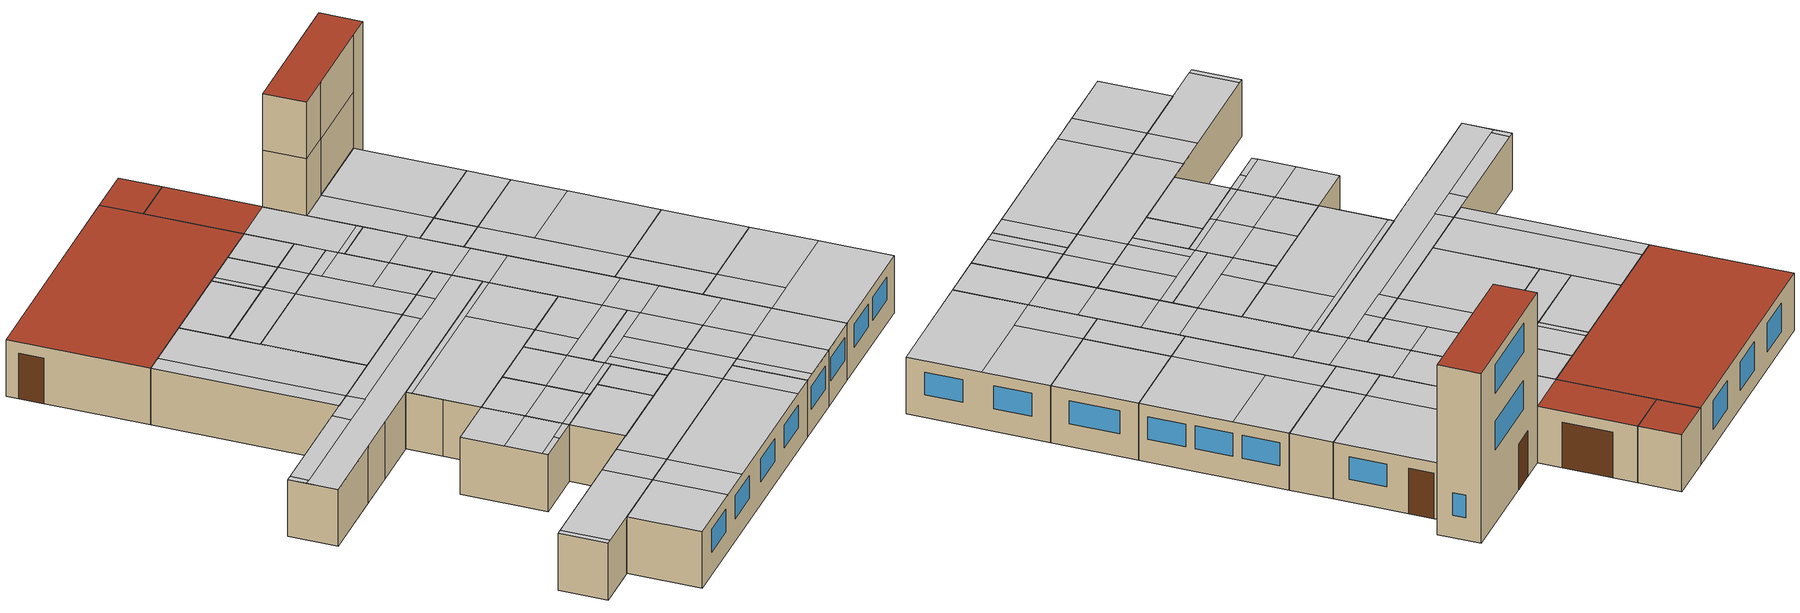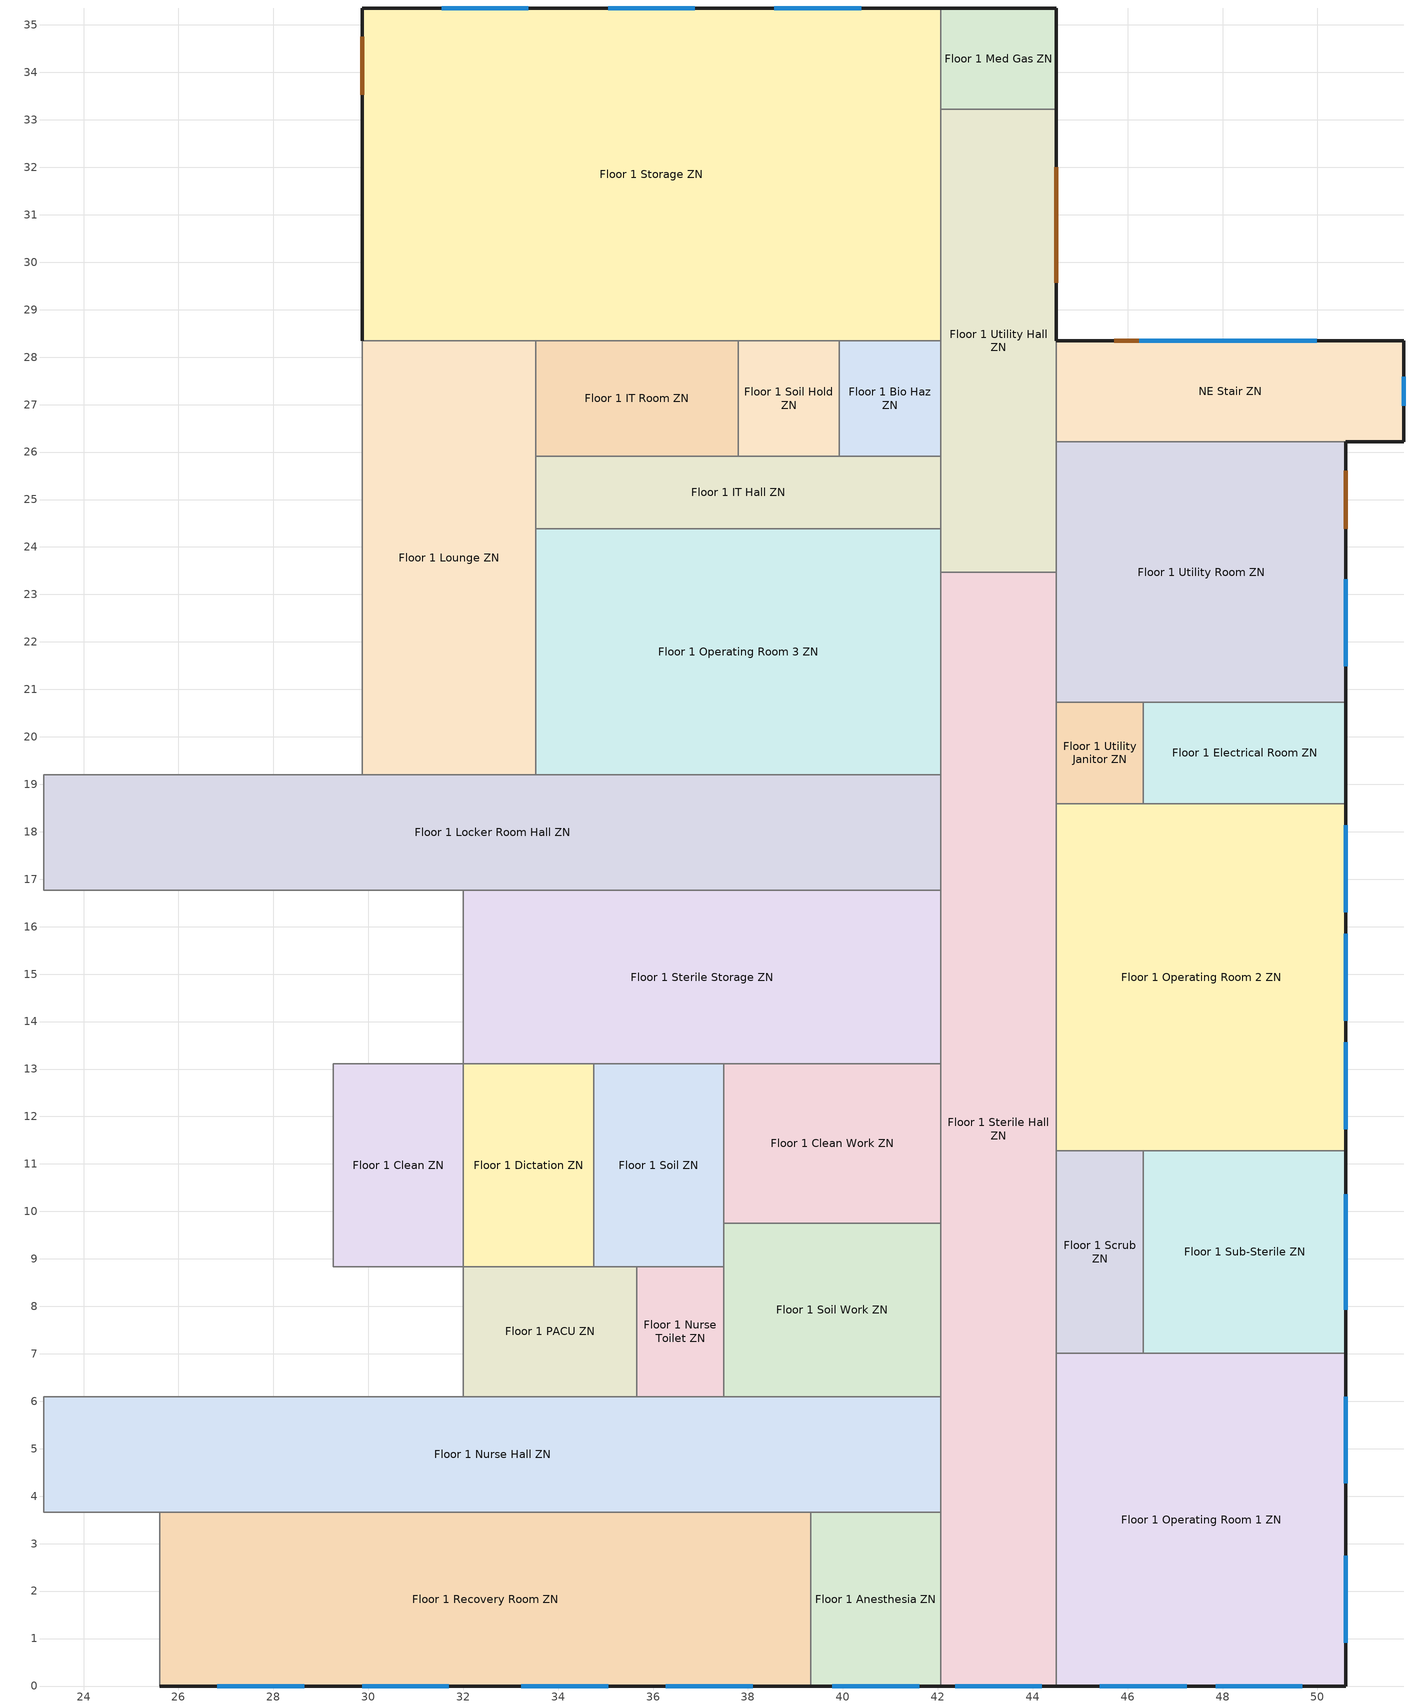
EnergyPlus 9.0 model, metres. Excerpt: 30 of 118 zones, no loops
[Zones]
Floor 1 Anesthesia ZN
 floor ground (Basement Floor F: 1.26 Perim: 2.74 Area: 10.03): 42.06,3.66 42.06,0 39.32,0 39.32,3.66 z0
 wall outside (Typical Insulated Steel Framed Exterior Wall R-8.06): 39.32,0 42.06,0 z0:3.05
 wall to Floor 1 Nurse Hall ZN (Typical Interior Wall): 42.06,3.66 39.32,3.66 z0:3.05
 wall to Floor 1 Recovery Room ZN (Typical Interior Wall): 39.32,3.66 39.32,0 z0:3.05
 wall to Floor 1 Sterile Hall ZN (Typical Interior Wall): 42.06,0 42.06,3.66 z0:3.05
 window (U 0.72 SHGC 0.25 Sgl Ref-B-M Tint 6mm): 39.78,0 41.61,0 z1.22:2.44
 ceiling to Floor 2 Exam 4 ZN (Typical Interior Ceiling): 42.06,0 42.06,3.66 39.93,3.66 39.93,0 z3.05
 ceiling to Floor 2 Exam Hall 3 ZN (Typical Interior Ceiling): 39.93,0 39.93,3.66 39.32,3.66 39.32,0 z3.05
Floor 1 Bio Haz ZN
 floor ground (Basement Floor F: 1.26 Perim: 0.0 Area: 5.2): 42.06,28.35 42.06,25.91 39.93,25.91 39.93,28.35 z0
 wall to Floor 1 Utility Hall ZN (Typical Interior Wall): 42.06,25.91 42.06,28.35 z0:3.05
 wall to Floor 1 Soil Hold ZN (Typical Interior Wall): 39.93,28.35 39.93,25.91 z0:3.05
 wall to Floor 1 Storage ZN (Typical Interior Wall): 42.06,28.35 39.93,28.35 z0:3.05
 wall to Floor 1 IT Hall ZN (Typical Interior Wall): 39.93,25.91 42.06,25.91 z0:3.05
 ceiling to Floor 2 Exam 6 ZN (Typical Interior Ceiling): 42.06,25.91 42.06,28.35 39.93,28.35 39.93,25.91 z3.05
Floor 1 Clean Work ZN
 floor ground (Basement Floor F: 1.26 Perim: 0.0 Area: 15.33): 42.06,13.11 42.06,9.75 37.49,9.75 37.49,13.11 z0
 wall to Floor 1 Soil ZN (Typical Interior Wall): 37.49,13.11 37.49,9.75 z0:3.05
 wall to Floor 1 Sterile Hall ZN (Typical Interior Wall): 42.06,9.75 42.06,13.11 z0:3.05
 wall to Floor 1 Soil Work ZN (Typical Interior Wall): 37.49,9.75 42.06,9.75 z0:3.05
 wall to Floor 1 Sterile Storage ZN (Typical Interior Wall): 42.06,13.11 37.49,13.11 z0:3.05
 ceiling to Floor 2 Reception Hall ZN (Typical Interior Ceiling): 42.06,9.75 42.06,10.97 37.49,10.97 37.49,9.75 z3.05
 ceiling to Floor 2 Scheduling 1 ZN (Typical Interior Ceiling): 42.06,10.97 42.06,13.11 39.01,13.11 39.01,10.97 z3.05
 ceiling to Floor 2 X-Ray ZN (Typical Interior Ceiling): 39.01,10.97 39.01,13.11 37.49,13.11 37.49,10.97 z3.05
Floor 1 Clean ZN
 floor ground (Basement Floor F: 1.26 Perim: 0.0 Area: 11.71): 32,13.11 32,8.84 29.26,8.84 29.26,13.11 z0
 wall to Floor 1 Nourishment ZN (Typical Interior Wall): 29.26,13.11 29.26,8.84 z0:3.05
 wall to Floor 1 Dictation ZN (Typical Interior Wall): 32,8.84 32,13.11 z0:3.05
 wall to Floor 1 Nurse Station ZN (Typical Interior Wall): 29.26,8.84 32,8.84 z0:3.05
 wall to Floor 1 Humid ZN (Typical Interior Wall): 32,13.11 29.26,13.11 z0:3.05
 ceiling to Floor 2 Exam 3 ZN (Typical Interior Ceiling): 32,8.84 32,9.14 30.78,9.14 30.78,8.84 z3.05
 ceiling to Floor 2 Reception Hall ZN (Typical Interior Ceiling): 32,9.14 32,10.97 29.26,10.97 29.26,9.14 z3.05
 ceiling to Floor 2 X-Ray ZN (Typical Interior Ceiling): 32,10.97 32,13.11 29.26,13.11 29.26,10.97 z3.05
 ceiling to Floor 2 Exam Hall 2 ZN (Typical Interior Ceiling): 30.78,8.84 30.78,9.14 29.26,9.14 29.26,8.84 z3.05
Floor 1 Dictation ZN
 floor ground (Basement Floor F: 1.26 Perim: 0.0 Area: 11.71): 34.75,13.11 34.75,8.84 32,8.84 32,13.11 z0
 wall to Floor 1 Soil ZN (Typical Interior Wall): 34.75,8.84 34.75,13.11 z0:3.05
 wall to Floor 1 PACU ZN (Typical Interior Wall): 32,8.84 34.75,8.84 z0:3.05
 wall to Floor 1 Sterile Storage ZN (Typical Interior Wall): 34.75,13.11 32,13.11 z0:3.05
 ceiling to Floor 2 Exam 3 ZN (Typical Interior Ceiling): 34.75,8.84 34.75,9.14 32,9.14 32,8.84 z3.05
 ceiling to Floor 2 X-Ray ZN (Typical Interior Ceiling): 34.75,10.97 34.75,13.11 32,13.11 32,10.97 z3.05
 ceiling to Floor 2 Reception Hall ZN (Typical Interior Ceiling): 34.75,9.14 34.75,10.97 32,10.97 32,9.14 z3.05
Floor 1 Electrical Room ZN
 floor ground (Basement Floor F: 1.26 Perim: 2.13 Area: 9.1): 50.6,20.73 50.6,18.59 46.33,18.59 46.33,20.73 z0
 wall outside (Typical Insulated Steel Framed Exterior Wall R-8.06): 50.6,18.59 50.6,20.73 z0:3.05
 wall to Floor 1 Operating Room 2 ZN (Typical Interior Wall): 46.33,18.59 50.6,18.59 z0:3.05
 wall to Floor 1 Utility Janitor ZN (Typical Interior Wall): 46.33,20.73 46.33,18.59 z0:3.05
 wall to Floor 1 Utility Room ZN (Typical Interior Wall): 50.6,20.73 46.33,20.73 z0:3.05
 ceiling to Floor 2 Exam 5 ZN (Typical Interior Ceiling): 50.6,18.59 50.6,20.73 46.33,20.73 46.33,18.59 z3.05
Floor 1 IT Hall ZN
 floor ground (Basement Floor F: 1.26 Perim: 0.0 Area: 13.01): 42.06,25.91 42.06,24.38 33.53,24.38 33.53,25.91 z0
 wall to Floor 1 IT Room ZN (Typical Interior Wall): 37.8,25.91 33.53,25.91 z0:3.05
 wall to Floor 1 Soil Hold ZN (Typical Interior Wall): 39.93,25.91 37.8,25.91 z0:3.05
 wall to Floor 1 Utility Hall ZN (Typical Interior Wall): 42.06,24.38 42.06,25.91 z0:3.05
 wall to Floor 1 Lounge ZN (Typical Interior Wall): 33.53,25.91 33.53,24.38 z0:3.05
 wall to Floor 1 Operating Room 3 ZN (Typical Interior Wall): 33.53,24.38 42.06,24.38 z0:3.05
 ceiling to Floor 2 Exam Hall 4 ZN (Typical Interior Ceiling): 39.93,24.38 39.93,25.91 38.1,25.91 38.1,24.38 z3.05
 ceiling to Floor 2 Exam 7 ZN (Typical Interior Ceiling): 38.1,24.38 38.1,25.91 33.53,25.91 33.53,24.38 z3.05
 ceiling to Floor 2 Exam 6 ZN (Typical Interior Ceiling): 42.06,24.38 42.06,25.91 39.93,25.91 39.93,24.38 z3.05
Floor 1 IT Room ZN
 floor ground (Basement Floor F: 1.26 Perim: 0.0 Area: 10.41): 37.8,28.35 37.8,25.91 33.53,25.91 33.53,28.35 z0
 wall to Floor 1 Lounge ZN (Typical Interior Wall): 33.53,28.35 33.53,25.91 z0:3.05
 wall to Floor 1 Storage ZN (Typical Interior Wall): 37.8,28.35 33.53,28.35 z0:3.05
 wall to Floor 1 Soil Hold ZN (Typical Interior Wall): 37.8,25.91 37.8,28.35 z0:3.05
 ceiling to Floor 2 Exam 7 ZN (Typical Interior Ceiling): 37.8,25.91 37.8,28.35 33.53,28.35 33.53,25.91 z3.05
Floor 1 Locker Room Hall ZN
 floor ground (Basement Floor F: 1.26 Perim: 0.0 Area: 46.08): 42.06,19.2 42.06,16.76 23.16,16.76 23.16,19.2 z0
 wall to Floor 1 Sterile Hall ZN (Typical Interior Wall): 42.06,16.76 42.06,19.2 z0:3.05
 wall to Floor 1 Sterile Storage ZN (Typical Interior Wall): 32,16.76 42.06,16.76 z0:3.05
 wall to Floor 1 Nourishment ZN (Typical Interior Wall): 27.13,16.76 29.26,16.76 z0:3.05
 wall to Floor 1 Pre-Op Hall ZN (Typical Interior Wall): 23.16,19.2 23.16,16.76 z0:3.05
 wall to Floor 1 Locker Room ZN (Typical Interior Wall): 29.87,19.2 23.16,19.2 z0:3.05
 wall to Floor 1 Lounge ZN (Typical Interior Wall): 33.53,19.2 29.87,19.2 z0:3.05
 wall to Floor 1 Nurse Janitor ZN (Typical Interior Wall): 29.26,16.76 32,16.76 z0:3.05
 wall to Floor 1 Pre-Op Room 2 ZN (Typical Interior Wall): 23.16,16.76 27.13,16.76 z0:3.05
 wall to Floor 1 Operating Room 3 ZN (Typical Interior Wall): 42.06,19.2 33.53,19.2 z0:3.05
 ceiling to Floor 2 Nurse Station 1 ZN (Typical Interior Ceiling): 42.06,18.29 42.06,19.2 39.93,19.2 39.93,18.29 z3.05
 ceiling to Floor 2 Exam Hall 4 ZN (Typical Interior Ceiling): 39.93,18.29 39.93,19.2 38.1,19.2 38.1,18.29 z3.05
 ceiling to Floor 2 Exam Hall 5 ZN (Typical Interior Ceiling): 30.78,18.29 30.78,19.2 28.96,19.2 28.96,18.29 z3.05
 ceiling to Floor 2 Nurse Station 2 ZN (Typical Interior Ceiling): 28.96,18.29 28.96,19.2 23.47,19.2 23.47,18.29 z3.05
 ceiling to Floor 2 Work Hall ZN (Typical Interior Ceiling): 42.06,16.76 42.06,18.29 23.16,18.29 23.16,16.76 z3.05
 ceiling to Floor 2 Exam Hall 6 ZN (Typical Interior Ceiling): 23.47,18.29 23.47,19.2 23.16,19.2 23.16,18.29 z3.05
 ceiling to Floor 2 Exam 7 ZN (Typical Interior Ceiling): 38.1,18.29 38.1,19.2 30.78,19.2 30.78,18.29 z3.05
Floor 1 Lounge ZN
 floor ground (Basement Floor F: 1.26 Perim: 0.0 Area: 33.45): 33.53,28.35 33.53,19.2 29.87,19.2 29.87,28.35 z0
 wall to Floor 1 Operating Room 3 ZN (Typical Interior Wall): 33.53,19.2 33.53,24.38 z0:3.05
 wall to Floor 1 Locker Room ZN (Typical Interior Wall): 29.87,28.35 29.87,19.2 z0:3.05
 wall to Floor 1 Storage ZN (Typical Interior Wall): 33.53,28.35 29.87,28.35 z0:3.05
 ceiling to Floor 2 Exam 7 ZN (Typical Interior Ceiling): 33.53,19.2 33.53,28.35 30.78,28.35 30.78,19.2 z3.05
 ceiling to Floor 2 Exam Hall 5 ZN (Typical Interior Ceiling): 30.78,19.2 30.78,28.35 29.87,28.35 29.87,19.2 z3.05
Floor 1 Med Gas ZN
 floor ground (Basement Floor F: 1.26 Perim: 4.57 Area: 5.2): 44.5,35.36 44.5,33.22 42.06,33.22 42.06,35.36 z0
 wall outside (Typical Insulated Steel Framed Exterior Wall R-8.06): 44.5,33.22 44.5,35.36 42.06,35.36 z0:3.05
 wall to Floor 1 Storage ZN (Typical Interior Wall): 42.06,35.36 42.06,33.22 z0:3.05
 wall to Floor 1 Utility Hall ZN (Typical Interior Wall): 42.06,33.22 44.5,33.22 z0:3.05
 roof outside (Typical IEAD Roof - Highly Reflective R-20.83): 44.5,33.22 44.5,35.36 42.06,35.36 42.06,33.22 z3.05
Floor 1 Nurse Hall ZN
 floor ground (Basement Floor F: 1.26 Perim: 0.0 Area: 46.08): 42.06,6.1 42.06,3.66 23.16,3.66 23.16,6.1 z0
 wall to Floor 1 Nurse Station ZN (Typical Interior Wall): 32,6.1 23.16,6.1 z0:3.05
 wall to Floor 1 Recovery Room ZN (Typical Interior Wall): 25.6,3.66 39.32,3.66 z0:3.05
 wall to Floor 1 Step Down ZN (Typical Interior Wall): 23.16,3.66 25.6,3.66 z0:3.05
 wall to Floor 1 PACU ZN (Typical Interior Wall): 35.66,6.1 32,6.1 z0:3.05
 wall to Floor 1 Soil Work ZN (Typical Interior Wall): 42.06,6.1 37.49,6.1 z0:3.05
 wall to Floor 1 Pre-Op Hall ZN (Typical Interior Wall): 23.16,6.1 23.16,3.66 z0:3.05
 wall to Floor 1 Nurse Toilet ZN (Typical Interior Wall): 37.49,6.1 35.66,6.1 z0:3.05
 wall to Floor 1 Sterile Hall ZN (Typical Interior Wall): 42.06,3.66 42.06,6.1 z0:3.05
 ceiling to Floor 2 Exam Hall 2 ZN (Typical Interior Ceiling): 30.78,3.66 30.78,6.1 28.96,6.1 28.96,3.66 z3.05
 ceiling to Floor 2 Exam 3 ZN (Typical Interior Ceiling): 38.1,3.66 38.1,6.1 30.78,6.1 30.78,3.66 z3.05
 ceiling to Floor 2 Exam Hall 3 ZN (Typical Interior Ceiling): 39.93,3.66 39.93,6.1 38.1,6.1 38.1,3.66 z3.05
 ceiling to Floor 2 Exam 2 ZN (Typical Interior Ceiling): 28.96,3.66 28.96,6.1 23.47,6.1 23.47,3.66 z3.05
 ceiling to Floor 2 Exam Hall 1 ZN (Typical Interior Ceiling): 23.47,3.66 23.47,6.1 23.16,6.1 23.16,3.66 z3.05
 ceiling to Floor 2 Storage 1 ZN (Typical Interior Ceiling): 42.06,3.66 42.06,6.1 39.93,6.1 39.93,3.66 z3.05
Floor 1 Nurse Toilet ZN
 floor ground (Basement Floor F: 1.26 Perim: 0.0 Area: 5.02): 37.49,8.84 37.49,6.1 35.66,6.1 35.66,8.84 z0
 wall to Floor 1 Soil Work ZN (Typical Interior Wall): 37.49,6.1 37.49,8.84 z0:3.05
 wall to Floor 1 Soil ZN (Typical Interior Wall): 37.49,8.84 35.66,8.84 z0:3.05
 wall to Floor 1 PACU ZN (Typical Interior Wall): 35.66,8.84 35.66,6.1 z0:3.05
 ceiling to Floor 2 Exam 3 ZN (Typical Interior Ceiling): 37.49,6.1 37.49,8.84 35.66,8.84 35.66,6.1 z3.05
Floor 1 Operating Room 1 ZN
 floor ground (Basement Floor F: 1.26 Perim: 13.11 Area: 42.74): 50.6,7.01 50.6,0 44.5,0 44.5,7.01 z0
 wall outside (Typical Insulated Steel Framed Exterior Wall R-8.06): 44.5,0 50.6,0 50.6,7.01 z0:3.05
 wall to Floor 1 Sub-Sterile ZN (Typical Interior Wall): 50.6,7.01 46.33,7.01 z0:3.05
 wall to Floor 1 Scrub ZN (Typical Interior Wall): 46.33,7.01 44.5,7.01 z0:3.05
 wall to Floor 1 Sterile Hall ZN (Typical Interior Wall): 44.5,7.01 44.5,0 z0:3.05
 window (U 0.72 SHGC 0.25 Sgl Ref-B-M Tint 6mm): 45.42,0 47.24,0 / 47.85,0 49.68,0 / 50.6,0.91 50.6,2.74 / 50.6,4.27 50.6,6.1 z1.22:2.44
 ceiling to Floor 2 Office Hall ZN (Typical Interior Ceiling): 46.33,3.66 46.33,7.01 44.5,7.01 44.5,3.66 z3.05
 ceiling to Floor 2 Conference ZN (Typical Interior Ceiling): 50.6,0 50.6,3.66 44.5,3.66 44.5,0 z3.05
 ceiling to Floor 2 Office ZN (Typical Interior Ceiling): 50.6,3.66 50.6,7.01 46.33,7.01 46.33,3.66 z3.05
Floor 1 Operating Room 2 ZN
 floor ground (Basement Floor F: 1.26 Perim: 7.32 Area: 44.59): 50.6,18.59 50.6,11.28 44.5,11.28 44.5,18.59 z0
 wall outside (Typical Insulated Steel Framed Exterior Wall R-8.06): 50.6,11.28 50.6,18.59 z0:3.05
 wall to Floor 1 Sterile Hall ZN (Typical Interior Wall): 44.5,18.59 44.5,11.28 z0:3.05
 wall to Floor 1 Utility Janitor ZN (Typical Interior Wall): 46.33,18.59 44.5,18.59 z0:3.05
 wall to Floor 1 Scrub ZN (Typical Interior Wall): 44.5,11.28 46.33,11.28 z0:3.05
 wall to Floor 1 Sub-Sterile ZN (Typical Interior Wall): 46.33,11.28 50.6,11.28 z0:3.05
 window (U 0.72 SHGC 0.25 Sgl Ref-B-M Tint 6mm): 50.6,16.31 50.6,18.14 / 50.6,11.73 50.6,13.56 / 50.6,14.02 50.6,15.85 z1.22:2.44
 ceiling to Floor 2 Utility ZN (Typical Interior Ceiling): 50.6,15.85 50.6,18.59 46.33,18.59 46.33,15.85 z3.05
 ceiling to Floor 2 Office ZN (Typical Interior Ceiling): 50.6,11.28 50.6,15.85 46.33,15.85 46.33,11.28 z3.05
 ceiling to Floor 2 Office Hall ZN (Typical Interior Ceiling): 46.33,11.28 46.33,18.59 44.5,18.59 44.5,11.28 z3.05
Floor 1 Operating Room 3 ZN
 floor ground (Basement Floor F: 1.26 Perim: 0.0 Area: 44.22): 42.06,24.38 42.06,19.2 33.53,19.2 33.53,24.38 z0
 wall to Floor 1 Sterile Hall ZN (Typical Interior Wall): 42.06,19.2 42.06,23.47 z0:3.05
 wall to Floor 1 Utility Hall ZN (Typical Interior Wall): 42.06,23.47 42.06,24.38 z0:3.05
 ceiling to Floor 2 Exam Hall 4 ZN (Typical Interior Ceiling): 39.93,19.2 39.93,24.38 38.1,24.38 38.1,19.2 z3.05
 ceiling to Floor 2 Exam 7 ZN (Typical Interior Ceiling): 38.1,19.2 38.1,24.38 33.53,24.38 33.53,19.2 z3.05
 ceiling to Floor 2 Storage 2 ZN (Typical Interior Ceiling): 42.06,21.34 42.06,23.77 39.93,23.77 39.93,21.34 z3.05
 ceiling to Floor 2 Exam 6 ZN (Typical Interior Ceiling): 42.06,23.77 42.06,24.38 39.93,24.38 39.93,23.77 z3.05
 ceiling to Floor 2 Nurse Station 1 ZN (Typical Interior Ceiling): 42.06,19.2 42.06,21.34 39.93,21.34 39.93,19.2 z3.05
Floor 1 PACU ZN
 floor ground (Basement Floor F: 1.26 Perim: 0.0 Area: 10.03): 35.66,8.84 35.66,6.1 32,6.1 32,8.84 z0
 wall to Floor 1 Soil ZN (Typical Interior Wall): 35.66,8.84 34.75,8.84 z0:3.05
 wall to Floor 1 Nurse Station ZN (Typical Interior Wall): 32,8.84 32,6.1 z0:3.05
 ceiling to Floor 2 Exam 3 ZN (Typical Interior Ceiling): 35.66,6.1 35.66,8.84 32,8.84 32,6.1 z3.05
Floor 1 Recovery Room ZN
 floor ground (Basement Floor F: 1.26 Perim: 13.72 Area: 50.17): 39.32,3.66 39.32,0 25.6,0 25.6,3.66 z0
 wall outside (Typical Insulated Steel Framed Exterior Wall R-8.06): 25.6,0 39.32,0 z0:3.05
 wall to Floor 1 Step Down ZN (Typical Interior Wall): 25.6,3.66 25.6,0 z0:3.05
 window (U 0.72 SHGC 0.25 Sgl Ref-B-M Tint 6mm): 36.27,0 38.1,0 / 26.82,0 28.65,0 / 29.87,0 31.7,0 / 33.22,0 35.05,0 z1.22:2.44
 ceiling to Floor 2 Exam Hall 3 ZN (Typical Interior Ceiling): 39.32,0 39.32,3.66 38.1,3.66 38.1,0 z3.05
 ceiling to Floor 2 Exam 3 ZN (Typical Interior Ceiling): 38.1,0 38.1,3.66 30.78,3.66 30.78,0 z3.05
 ceiling to Floor 2 Exam Hall 2 ZN (Typical Interior Ceiling): 30.78,0 30.78,3.66 28.96,3.66 28.96,0 z3.05
 ceiling to Floor 2 Exam 2 ZN (Typical Interior Ceiling): 28.96,0 28.96,3.66 25.6,3.66 25.6,0 z3.05
Floor 1 Scrub ZN
 floor ground (Basement Floor F: 1.26 Perim: 0.0 Area: 7.8): 46.33,11.28 46.33,7.01 44.5,7.01 44.5,11.28 z0
 wall to Floor 1 Sterile Hall ZN (Typical Interior Wall): 44.5,11.28 44.5,7.01 z0:3.05
 wall to Floor 1 Sub-Sterile ZN (Typical Interior Wall): 46.33,7.01 46.33,11.28 z0:3.05
 ceiling to Floor 2 Office Hall ZN (Typical Interior Ceiling): 46.33,7.01 46.33,11.28 44.5,11.28 44.5,7.01 z3.05
Floor 1 Soil Hold ZN
 floor ground (Basement Floor F: 1.26 Perim: 0.0 Area: 5.2): 39.93,28.35 39.93,25.91 37.8,25.91 37.8,28.35 z0
 wall to Floor 1 Storage ZN (Typical Interior Wall): 39.93,28.35 37.8,28.35 z0:3.05
 ceiling to Floor 2 Exam Hall 4 ZN (Typical Interior Ceiling): 39.93,25.91 39.93,28.35 38.1,28.35 38.1,25.91 z3.05
 ceiling to Floor 2 Exam 7 ZN (Typical Interior Ceiling): 38.1,25.91 38.1,28.35 37.8,28.35 37.8,25.91 z3.05
Floor 1 Soil Work ZN
 floor ground (Basement Floor F: 1.26 Perim: 0.0 Area: 16.72): 42.06,9.75 42.06,6.1 37.49,6.1 37.49,9.75 z0
 wall to Floor 1 Sterile Hall ZN (Typical Interior Wall): 42.06,6.1 42.06,9.75 z0:3.05
 wall to Floor 1 Soil ZN (Typical Interior Wall): 37.49,9.75 37.49,8.84 z0:3.05
 ceiling to Floor 2 Dictation ZN (Typical Interior Ceiling): 42.06,6.1 42.06,9.14 39.93,9.14 39.93,6.1 z3.05
 ceiling to Floor 2 Reception Hall ZN (Typical Interior Ceiling): 42.06,9.14 42.06,9.75 37.49,9.75 37.49,9.14 z3.05
 ceiling to Floor 2 Exam 3 ZN (Typical Interior Ceiling): 38.1,6.1 38.1,9.14 37.49,9.14 37.49,6.1 z3.05
 ceiling to Floor 2 Exam Hall 3 ZN (Typical Interior Ceiling): 39.93,6.1 39.93,9.14 38.1,9.14 38.1,6.1 z3.05
Floor 1 Soil ZN
 floor ground (Basement Floor F: 1.26 Perim: 0.0 Area: 11.71): 37.49,13.11 37.49,8.84 34.75,8.84 34.75,13.11 z0
 wall to Floor 1 Sterile Storage ZN (Typical Interior Wall): 37.49,13.11 34.75,13.11 z0:3.05
 ceiling to Floor 2 Exam 3 ZN (Typical Interior Ceiling): 37.49,8.84 37.49,9.14 34.75,9.14 34.75,8.84 z3.05
 ceiling to Floor 2 Reception Hall ZN (Typical Interior Ceiling): 37.49,9.14 37.49,10.97 34.75,10.97 34.75,9.14 z3.05
 ceiling to Floor 2 X-Ray ZN (Typical Interior Ceiling): 37.49,10.97 37.49,13.11 34.75,13.11 34.75,10.97 z3.05
Floor 1 Sterile Hall ZN
 floor ground (Basement Floor F: 1.26 Perim: 2.44 Area: 57.23): 44.5,23.47 44.5,0 42.06,0 42.06,23.47 z0
 wall outside (Typical Insulated Steel Framed Exterior Wall R-8.06): 42.06,0 44.5,0 z0:3.05
 wall to Floor 1 Utility Janitor ZN (Typical Interior Wall): 44.5,18.59 44.5,20.73 z0:3.05
 wall to Floor 1 Utility Hall ZN (Typical Interior Wall): 44.5,23.47 42.06,23.47 z0:3.05
 wall to Floor 1 Sterile Storage ZN (Typical Interior Wall): 42.06,16.76 42.06,13.11 z0:3.05
 wall to Floor 1 Utility Room ZN (Typical Interior Wall): 44.5,20.73 44.5,23.47 z0:3.05
 window (U 0.72 SHGC 0.25 Sgl Ref-B-M Tint 6mm): 42.37,0 44.2,0 z1.22:2.44
 ceiling to Floor 2 Conference ZN (Typical Interior Ceiling): 44.5,0 44.5,3.66 42.06,3.66 42.06,0 z3.05
 ceiling to Floor 2 Reception Hall ZN (Typical Interior Ceiling): 44.5,9.14 44.5,10.97 42.06,10.97 42.06,9.14 z3.05
 ceiling to Floor 2 Lounge ZN (Typical Interior Ceiling): 44.5,6.1 44.5,9.14 42.06,9.14 42.06,6.1 z3.05
 ceiling to Floor 2 Storage 2 ZN (Typical Interior Ceiling): 44.5,21.34 44.5,23.47 42.06,23.47 42.06,21.34 z3.05
 ceiling to Floor 2 Scheduling 1 ZN (Typical Interior Ceiling): 44.5,10.97 44.5,16.46 42.06,16.46 42.06,10.97 z3.05
 ceiling to Floor 2 Nurse Station 1 ZN (Typical Interior Ceiling): 44.5,18.29 44.5,21.34 42.06,21.34 42.06,18.29 z3.05
 ceiling to Floor 2 Conference Toilet ZN (Typical Interior Ceiling): 44.5,3.66 44.5,6.1 42.06,6.1 42.06,3.66 z3.05
 ceiling to Floor 2 Work Hall ZN (Typical Interior Ceiling): 44.5,16.46 44.5,18.29 42.06,18.29 42.06,16.46 z3.05
Floor 1 Sterile Storage ZN
 floor ground (Basement Floor F: 1.26 Perim: 0.0 Area: 36.79): 42.06,16.76 42.06,13.11 32,13.11 32,16.76 z0
 wall to Floor 1 Humid ZN (Typical Interior Wall): 32,14.94 32,13.11 z0:3.05
 wall to Floor 1 Nurse Janitor ZN (Typical Interior Wall): 32,16.76 32,14.94 z0:3.05
 ceiling to Floor 2 X-Ray ZN (Typical Interior Ceiling): 39.01,13.11 39.01,16.46 32,16.46 32,13.11 z3.05
 ceiling to Floor 2 Scheduling 1 ZN (Typical Interior Ceiling): 42.06,13.11 42.06,16.46 39.01,16.46 39.01,13.11 z3.05
 ceiling to Floor 2 Work Hall ZN (Typical Interior Ceiling): 42.06,16.46 42.06,16.76 32,16.76 32,16.46 z3.05
Floor 1 Storage ZN
 floor ground (Basement Floor F: 1.26 Perim: 19.2 Area: 85.47): 42.06,35.36 42.06,28.35 29.87,28.35 29.87,35.36 z0
 wall outside (Typical Insulated Steel Framed Exterior Wall R-8.06): 42.06,35.36 29.87,35.36 29.87,28.35 z0:3.05
 wall to Floor 1 Utility Hall ZN (Typical Interior Wall): 42.06,28.35 42.06,33.22 z0:3.05
 window (U 0.72 SHGC 0.25 Sgl Ref-B-M Tint 6mm): 33.38,35.36 31.55,35.36 / 40.39,35.36 38.56,35.36 / 36.88,35.36 35.05,35.36 z0.91:2.44
 door (Typical Insulated Metal Door R-1.43): 29.87,34.75 29.87,33.53 z0:2.44
 roof outside (Typical IEAD Roof - Highly Reflective R-20.83): 42.06,28.35 42.06,35.36 29.87,35.36 29.87,28.35 z3.05
Floor 1 Sub-Sterile ZN
 floor ground (Basement Floor F: 1.26 Perim: 4.27 Area: 18.21): 50.6,11.28 50.6,7.01 46.33,7.01 46.33,11.28 z0
 wall outside (Typical Insulated Steel Framed Exterior Wall R-8.06): 50.6,7.01 50.6,11.28 z0:3.05
 window (U 0.72 SHGC 0.25 Sgl Ref-B-M Tint 6mm): 50.6,7.92 50.6,10.36 z1.22:2.44
 ceiling to Floor 2 Office ZN (Typical Interior Ceiling): 50.6,7.01 50.6,11.28 46.33,11.28 46.33,7.01 z3.05
Floor 1 Utility Hall ZN
 floor ground (Basement Floor F: 1.26 Perim: 4.88 Area: 23.78): 44.5,33.22 44.5,23.47 42.06,23.47 42.06,33.22 z0
 wall outside (Typical Insulated Steel Framed Exterior Wall R-8.06): 44.5,28.35 44.5,33.22 z0:3.05
 wall to Floor 1 Utility Room ZN (Typical Interior Wall): 44.5,23.47 44.5,26.21 z0:3.05
 wall to NE Stair ZN (Typical Interior Wall): 44.5,26.21 44.5,28.35 z0:3.05
 door (Typical Insulated Metal Door R-1.43): 44.5,29.57 44.5,32 z0:2.44
 ceiling to Floor 2 Storage 2 ZN (Typical Interior Ceiling): 44.5,23.47 44.5,23.77 42.06,23.77 42.06,23.47 z3.05
 ceiling to Floor 2 Exam 6 ZN (Typical Interior Ceiling): 44.5,23.77 44.5,28.35 42.06,28.35 42.06,23.77 z3.05
 roof outside (Typical IEAD Roof - Highly Reflective R-20.83): 44.5,28.35 44.5,33.22 42.06,33.22 42.06,28.35 z3.05
Floor 1 Utility Janitor ZN
 floor ground (Basement Floor F: 1.26 Perim: 0.0 Area: 3.9): 46.33,20.73 46.33,18.59 44.5,18.59 44.5,20.73 z0
 wall to Floor 1 Utility Room ZN (Typical Interior Wall): 46.33,20.73 44.5,20.73 z0:3.05
 ceiling to Floor 2 Office Hall ZN (Typical Interior Ceiling): 46.33,18.59 46.33,20.73 44.5,20.73 44.5,18.59 z3.05
Floor 1 Utility Room ZN
 floor ground (Basement Floor F: 1.26 Perim: 5.49 Area: 33.45): 50.6,26.21 50.6,20.73 44.5,20.73 44.5,26.21 z0
 wall outside (Typical Insulated Steel Framed Exterior Wall R-8.06): 50.6,20.73 50.6,26.21 z0:3.05
 wall to NE Stair ZN (Typical Interior Wall): 50.6,26.21 44.5,26.21 z0:3.05
 window (U 0.72 SHGC 0.25 Sgl Ref-B-M Tint 6mm): 50.6,21.49 50.6,23.32 z1.22:2.44
 door (Typical Insulated Metal Door R-1.43): 50.6,24.38 50.6,25.6 z0:2.44
 ceiling to Floor 2 Office Hall ZN (Typical Interior Ceiling): 46.33,20.73 46.33,26.21 44.5,26.21 44.5,20.73 z3.05
 ceiling to Floor 2 Exam 5 ZN (Typical Interior Ceiling): 50.6,20.73 50.6,26.21 46.33,26.21 46.33,20.73 z3.05
NE Stair ZN
 floor ground (Basement Floor F: 1.26 Perim: 10.67 Area: 15.61): 51.82,28.35 51.82,26.21 44.5,26.21 44.5,28.35 z0
 wall outside (Typical Insulated Steel Framed Exterior Wall R-8.06): 50.6,26.21 51.82,26.21 51.82,28.35 44.5,28.35 z0:9.14
 wall to Floor 2 Exam 6 ZN (Typical Interior Wall): 44.5,28.35 44.5,26.21 z3.05:6.1
 wall to Floor 3 Mechanical ZN (Typical Interior Wall): 46.33,26.21 50.6,26.21 z6.1:9.14
 wall to Floor 2 Office Hall ZN (Typical Interior Wall): 44.5,26.21 46.33,26.21 z3.05:6.1
 wall to Floor 3 Mechanical Hall ZN (Typical Interior Wall): 44.5,26.21 46.33,26.21 z6.1:9.14
 wall to Floor 2 Exam 5 ZN (Typical Interior Wall): 46.33,26.21 50.6,26.21 z3.05:6.1
 wall to Floor 3 Lounge ZN (Typical Interior Wall): 44.5,28.35 44.5,26.21 z6.1:9.14
 window (U 0.72 SHGC 0.25 Sgl Ref-B-M Tint 6mm): 49.99,28.35 46.33,28.35 z3.96:5.49; 49.99,28.35 46.24,28.35 z7.01:8.53; 51.82,26.97 51.82,27.58 z1.22:2.44
 door (Typical Insulated Metal Door R-1.43): 46.94,28.35 45.72,28.35 z0:2.44
 roof outside (Typical IEAD Roof - Highly Reflective R-20.83): 51.82,26.21 51.82,28.35 44.5,28.35 44.5,26.21 z9.14
[Building]
-Outpatient-ASHRAE 169-2013-2A created: 2020-01-29 10:56:15 -0500: North Axis {deg}=0; Terrain=City; Loads Convergence Tolerance Value=0.04; Temperature Convergence Tolerance Value {deltaC}=0.2; Solar Distribution=FullInteriorAndExterior; Maximum Number of Warmup Days=25; Minimum Number of Warmup Days=6
[Site:Location]
Tampa-MacDill AFB_FL_USA: Latitude {deg}=27.85; Longitude {deg}=-82.52; Time Zone {hr}=-5; Elevation {m}=8
[Site:GroundTemperature:FCfactorMethod]
January Ground Temperature {C}=24.2; February Ground Temperature {C}=18.9; March Ground Temperature {C}=15.7; April Ground Temperature {C}=13.6; May Ground Temperature {C}=15.5; June Ground Temperature {C}=17.1; July Ground Temperature {C}=21.2; August Ground Temperature {C}=26.9; September Ground Temperature {C}=27.6; October Ground Temperature {C}=27.9; November Ground Temperature {C}=27.4; December Ground Temperature {C}=26.2
[Site:WaterMainsTemperature]
Calculation Method=Correlation; Annual Average Outdoor Air Temperature {C}=21.85; Maximum Difference In Monthly Average Outdoor Air Temperatures {deltaC}=14.3
[SizingPeriod:DesignDay] Day of Month=21; Dry-Bulb Temperature Range Modifier Type=DefaultMultipliers; Humidity Condition Type=Wetbulb; Barometric Pressure {Pa}=101229; Rain Indicator=No; Snow Indicator=No; Daylight Saving Time Indicator=No
Name | Month | Day Type | Maximum Dry-Bulb Temperature {C} | Daily Dry-Bulb Temperature Range {deltaC} | Wetbulb or DewPoint at Maximum Dry-Bulb {C} | Wind Speed {m/s} | Wind Direction {deg} | Solar Model Indicator | ASHRAE Clear Sky Optical Depth for Beam Irradiance (taub) | ASHRAE Clear Sky Optical Depth for Diffuse Irradiance (taud) | Sky Clearness
Tampa-MacDill.AFB_FL_USA Ann Clg .4% Condns DB=>MWB | 8 | SummerDesignDay | 33.9 | 7.9 | 25.1 | 3.1 | 270 | ASHRAETau | 0.491 | 2.016
Tampa-MacDill.AFB_FL_USA Ann Htg 99.6% Condns DB | 1 | WinterDesignDay | 4.6 | 0 | 4.6 | 2.5 | 10 | ASHRAEClearSky |  |  | 0
[Material]
Name | Roughness | Thickness {m} | Conductivity {W/m-K} | Density {kg/m3} | Specific Heat {J/kg-K} | Thermal Absorptance | Solar Absorptance | Visible Absorptance
100mm Normalweight concrete floor | MediumSmooth | 0.1016 | 2.31 | 2322 | 832 | 0.9 | 0.7 | 0.7
25mm Stucco | Smooth | 0.0254 | 0.72 | 1856 | 840 | 0.9 | 0.7 | 0.7
5/8 in. Gypsum Board | MediumSmooth | 0.0159 | 0.16 | 800 | 1090 | 0.9 | 0.7 | 0.7
F08 Metal surface; Metal Roof Surface | Smooth | 0.0008 | 45.28 | 7824 | 500 | 0.9 | 0.7 | 0.7
G01 13mm gypsum board | Smooth | 0.0127 | 0.16 | 800 | 1090 | 0.9 | 0.7 | 0.5
Roof Membrane - Highly Reflective | VeryRough | 0.0095 | 0.16 | 1121.29 | 1460 | 0.75 | 0.45 | 0.7
Std Wood 6inch | MediumSmooth | 0.15 | 0.12 | 540 | 1210 | 0.9 | 0.7 | 0.7
[Material:NoMass] Thermal Absorptance=0.9; Solar Absorptance=0.7
Name | Roughness | Thermal Resistance {m2-K/W} | Visible Absorptance
CP02 CARPET PAD | VeryRough | 0.21648 | 0.8
Typical Insulation R-0.58 | Smooth | 0.101875 | 0.7
Typical Insulation R-19.72 | Smooth | 3.4722 | 0.7
Typical Insulation R-5.89 | Smooth | 1.03652 | 0.7
[WindowMaterial:Glazing]
REF B TINT MID 6MM: Optical Data Type=SpectralAverage; Thickness {m}=0.006; Solar Transmittance at Normal Incidence=0.1; Front Side Solar Reflectance at Normal Incidence=0.11; Back Side Solar Reflectance at Normal Incidence=0.41; Visible Transmittance at Normal Incidence=0.13; Front Side Visible Reflectance at Normal Incidence=0.1; Back Side Visible Reflectance at Normal Incidence=0.32; Infrared Transmittance at Normal Incidence=0; Front Side Infrared Hemispherical Emissivity=0.84; Back Side Infrared Hemispherical Emissivity=0.45; Conductivity {W/m-K}=0.9; Dirt Correction Factor for Solar and Visible Transmittance=1; Solar Diffusing=No
[Construction]
InteriorFurnishings: Std Wood 6inch
Typical IEAD Roof - Highly Reflective R-20.83: Roof Membrane - Highly Reflective, Typical Insulation R-19.72, Metal Roof Surface
Typical Insulated Metal Door R-1.43: F08 Metal surface, Typical Insulation R-0.58
Typical Insulated Steel Framed Exterior Wall R-8.06: 25mm Stucco, 5/8 in. Gypsum Board, Typical Insulation R-5.89, 5/8 in. Gypsum Board
Typical Interior Ceiling: CP02 CARPET PAD, 100mm Normalweight concrete floor
Typical Interior Wall: G01 13mm gypsum board, G01 13mm gypsum board
U 0.72 SHGC 0.25 Sgl Ref-B-M Tint 6mm: REF B TINT MID 6MM
[Construction:FfactorGroundFloor] F-Factor {W/m-K}=1.26363
Name | Area {m2} | PerimeterExposed {m}
Basement Floor F: 1.26 Perim: 0.0 Area: 10.03 | 10.0335 | 0
Basement Floor F: 1.26 Perim: 0.0 Area: 10.41 | 10.4051 | 0
Basement Floor F: 1.26 Perim: 0.0 Area: 11.71 | 11.7058 | 0
Basement Floor F: 1.26 Perim: 0.0 Area: 13.01 | 13.0064 | 0
Basement Floor F: 1.26 Perim: 0.0 Area: 15.33 | 15.329 | 0
Basement Floor F: 1.26 Perim: 0.0 Area: 16.72 | 16.7225 | 0
Basement Floor F: 1.26 Perim: 0.0 Area: 3.9 | 3.90193 | 0
Basement Floor F: 1.26 Perim: 0.0 Area: 33.45 | 33.4451 | 0
Basement Floor F: 1.26 Perim: 0.0 Area: 36.79 | 36.7896 | 0
Basement Floor F: 1.26 Perim: 0.0 Area: 44.22 | 44.2218 | 0
Basement Floor F: 1.26 Perim: 0.0 Area: 46.08 | 46.0799 | 0
Basement Floor F: 1.26 Perim: 0.0 Area: 5.02 | 5.01676 | 0
Basement Floor F: 1.26 Perim: 0.0 Area: 5.2 | 5.20257 | 0
Basement Floor F: 1.26 Perim: 0.0 Area: 7.8 | 7.80386 | 0
Basement Floor F: 1.26 Perim: 10.67 Area: 15.61 | 15.6077 | 10.668
Basement Floor F: 1.26 Perim: 13.11 Area: 42.74 | 42.7354 | 13.1064
Basement Floor F: 1.26 Perim: 13.72 Area: 50.17 | 50.1676 | 13.716
Basement Floor F: 1.26 Perim: 19.2 Area: 85.47 | 85.4708 | 19.2024
Basement Floor F: 1.26 Perim: 2.13 Area: 9.1 | 9.1045 | 2.1336
Basement Floor F: 1.26 Perim: 2.44 Area: 57.23 | 57.2283 | 2.4384
Basement Floor F: 1.26 Perim: 2.74 Area: 10.03 | 10.0335 | 2.7432
Basement Floor F: 1.26 Perim: 4.27 Area: 18.21 | 18.209 | 4.2672
Basement Floor F: 1.26 Perim: 4.57 Area: 5.2 | 5.20257 | 4.572
Basement Floor F: 1.26 Perim: 4.88 Area: 23.78 | 23.7832 | 4.8768
Basement Floor F: 1.26 Perim: 5.49 Area: 33.45 | 33.4451 | 5.4864
Basement Floor F: 1.26 Perim: 7.32 Area: 44.59 | 44.5935 | 7.3152
[Zone] Part of Total Floor Area=Yes
Floor 1 Anesthesia ZN; Floor 1 Bio Haz ZN; Floor 1 Clean Work ZN; Floor 1 Clean ZN; Floor 1 Dictation ZN; Floor 1 Electrical Room ZN; Floor 1 IT Hall ZN; Floor 1 IT Room ZN; Floor 1 Locker Room Hall ZN; Floor 1 Lounge ZN; Floor 1 Med Gas ZN; Floor 1 Nurse Hall ZN; Floor 1 Nurse Toilet ZN; Floor 1 Operating Room 1 ZN; Floor 1 Operating Room 2 ZN; Floor 1 Operating Room 3 ZN; Floor 1 PACU ZN; Floor 1 Recovery Room ZN; Floor 1 Scrub ZN; Floor 1 Soil Hold ZN; Floor 1 Soil Work ZN; Floor 1 Soil ZN; Floor 1 Sterile Hall ZN; Floor 1 Sterile Storage ZN; Floor 1 Storage ZN; Floor 1 Sub-Sterile ZN; Floor 1 Utility Hall ZN; Floor 1 Utility Janitor ZN; Floor 1 Utility Room ZN; NE Stair ZN
[InternalMass] Construction=InteriorFurnishings
Name | Zone | Surface Area {m2}
Floor 1 Anesthesia Mass | Floor 1 Anesthesia ZN | 20.0671
Floor 1 Bio Haz Mass | Floor 1 Bio Haz ZN | 10.4051
Floor 1 Clean Work Mass | Floor 1 Clean Work ZN | 30.658
Floor 1 Clean Mass | Floor 1 Clean ZN | 23.4116
Floor 1 Dictation Mass | Floor 1 Dictation ZN | 23.4116
Floor 1 Electrical Room Mass | Floor 1 Electrical Room ZN | 18.209
Floor 1 IT Hall Mass | Floor 1 IT Hall ZN | 26.0129
Floor 1 IT Room Mass | Floor 1 IT Room ZN | 20.8103
Floor 1 Locker Room Hall Mass | Floor 1 Locker Room Hall ZN | 92.1598
Floor 1 Lounge Mass | Floor 1 Lounge ZN | 66.8902
Floor 1 Med Gas Mass | Floor 1 Med Gas ZN | 10.4051
Floor 1 Nurse Hall Mass | Floor 1 Nurse Hall ZN | 92.1598
Floor 1 Nurse Toilet Mass | Floor 1 Nurse Toilet ZN | 10.0335
Floor 1 Operating Room 1 Mass | Floor 1 Operating Room 1 ZN | 85.4708
Floor 1 Operating Room 2 Mass | Floor 1 Operating Room 2 ZN | 89.1869
Floor 1 Operating Room 3 Mass | Floor 1 Operating Room 3 ZN | 88.4437
Floor 1 PACU Mass | Floor 1 PACU ZN | 20.0671
Floor 1 Recovery Room Mass | Floor 1 Recovery Room ZN | 100.335
Floor 1 Scrub Mass | Floor 1 Scrub ZN | 15.6077
Floor 1 Soil Hold Mass | Floor 1 Soil Hold ZN | 10.4051
Floor 1 Soil Work Mass | Floor 1 Soil Work ZN | 33.4451
Floor 1 Soil Mass | Floor 1 Soil ZN | 23.4116
Floor 1 Sterile Hall Mass | Floor 1 Sterile Hall ZN | 114.457
Floor 1 Sterile Storage Mass | Floor 1 Sterile Storage ZN | 73.5792
Floor 1 Storage Mass | Floor 1 Storage ZN | 170.942
Floor 1 Sub-Sterile Mass | Floor 1 Sub-Sterile ZN | 36.418
Floor 1 Utility Hall Mass | Floor 1 Utility Hall ZN | 47.5664
Floor 1 Utility Janitor Mass | Floor 1 Utility Janitor ZN | 7.80386
Floor 1 Utility Room Mass | Floor 1 Utility Room ZN | 66.8902
NE Stair Mass | NE Stair ZN | 31.2154
[ZoneInfiltration:DesignFlowRate] Schedule=OutPatientHealthCare INFIL_SCH; Design Flow Rate Calculation Method=Flow/ExteriorArea; Constant Term Coefficient=0; Temperature Term Coefficient=0; Velocity Term Coefficient=0.224; Velocity Squared Term Coefficient=0
Name | Zone or ZoneList | Flow per Exterior Surface Area {m3/s-m2}
Floor 1 Anesthesia Infiltration | Floor 1 Anesthesia ZN | 0.00102523
Floor 1 Electrical Room Infiltration | Floor 1 Electrical Room ZN | 0.00102523
Floor 1 Med Gas Infiltration | Floor 1 Med Gas ZN | 0.000746528
Floor 1 Operating Room 1 Infiltration | Floor 1 Operating Room 1 ZN | 0.00102523
Floor 1 Operating Room 2 Infiltration | Floor 1 Operating Room 2 ZN | 0.00102523
Floor 1 Recovery Room Infiltration | Floor 1 Recovery Room ZN | 0.00102523
Floor 1 Sterile Hall Infiltration | Floor 1 Sterile Hall ZN | 0.00102523
Floor 1 Storage Infiltration | Floor 1 Storage ZN | 0.000416707
Floor 1 Sub-Sterile Infiltration | Floor 1 Sub-Sterile ZN | 0.00102523
Floor 1 Utility Hall Infiltration | Floor 1 Utility Hall ZN | 0.000569573
Floor 1 Utility Room Infiltration | Floor 1 Utility Room ZN | 0.00102523
NE Stair Infiltration | NE Stair ZN | 0.000883821
[Exterior:Lights]
NonDimming Exterior Lights Def: Schedule=OutPatientHealthCare Exterior_Lgt_ALWAYS_ON; Design Level {W}=14442; Control Option=AstronomicalClock
[Schedule:Day:Interval]
OutPatientHealthCare Exterior_Lgt_ALWAYS_ON Default; OutPatientHealthCare Exterior_Lgt_ALWAYS_ON Summer Design Day; OutPatientHealthCare Exterior_Lgt_ALWAYS_ON Winter Design Day; OutPatientHealthCare INFIL_SCH Summer Design Day; OutPatientHealthCare INFIL_SCH Winter Design Day: No, 24:00, 1
OutPatientHealthCare INFIL_SCH Default; OutPatientHealthCare INFIL_SCH Default|Sat|Wkdy Day: No, 24:00, 0.25
[Schedule:Week:Daily]
OutPatientHealthCare Exterior_Lgt_ALWAYS_ON Week Rule - Jan1-Dec31: OutPatientHealthCare Exterior_Lgt_ALWAYS_ON Default, OutPatientHealthCare Exterior_Lgt_ALWAYS_ON Default, OutPatientHealthCare Exterior_Lgt_ALWAYS_ON Default, OutPatientHealthCare Exterior_Lgt_ALWAYS_ON Default, OutPatientHealthCare Exterior_Lgt_ALWAYS_ON Default, OutPatientHealthCare Exterior_Lgt_ALWAYS_ON Default, OutPatientHealthCare Exterior_Lgt_ALWAYS_ON Default, OutPatientHealthCare Exterior_Lgt_ALWAYS_ON Default, OutPatientHealthCare Exterior_Lgt_ALWAYS_ON Summer Design Day, OutPatientHealthCare Exterior_Lgt_ALWAYS_ON Winter Design Day, OutPatientHealthCare Exterior_Lgt_ALWAYS_ON Default, OutPatientHealthCare Exterior_Lgt_ALWAYS_ON Default
OutPatientHealthCare INFIL_SCH Week Rule - Jan1-Dec31: OutPatientHealthCare INFIL_SCH Default, OutPatientHealthCare INFIL_SCH Default|Sat|Wkdy Day, OutPatientHealthCare INFIL_SCH Default|Sat|Wkdy Day, OutPatientHealthCare INFIL_SCH Default|Sat|Wkdy Day, OutPatientHealthCare INFIL_SCH Default|Sat|Wkdy Day, OutPatientHealthCare INFIL_SCH Default|Sat|Wkdy Day, OutPatientHealthCare INFIL_SCH Default|Sat|Wkdy Day, OutPatientHealthCare INFIL_SCH Default, OutPatientHealthCare INFIL_SCH Summer Design Day, OutPatientHealthCare INFIL_SCH Winter Design Day, OutPatientHealthCare INFIL_SCH Default, OutPatientHealthCare INFIL_SCH Default
[Schedule:Year]
OutPatientHealthCare Exterior_Lgt_ALWAYS_ON: OutPatientHealthCare Exterior_Lgt_ALWAYS_ON Week Rule - Jan1-Dec31, 1, 1, 12, 31
OutPatientHealthCare INFIL_SCH: OutPatientHealthCare INFIL_SCH Week Rule - Jan1-Dec31, 1, 1, 12, 31
